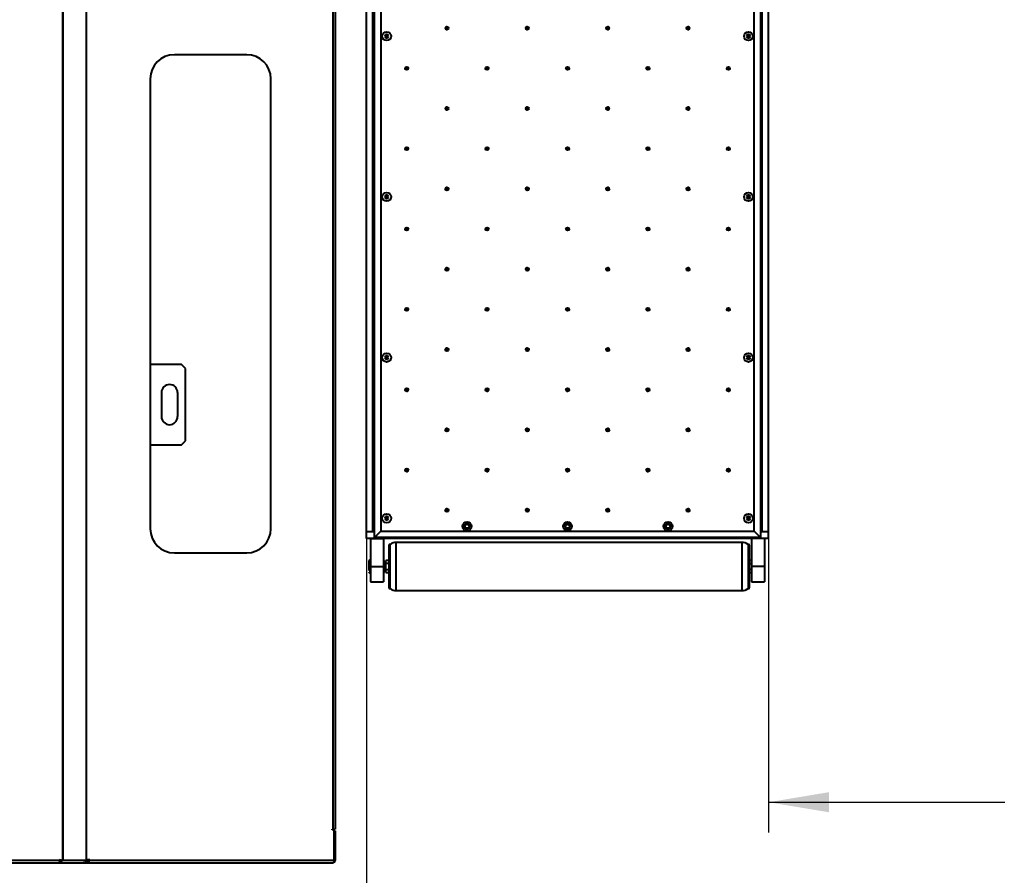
# Model space of a CAD drawing. Header units: millimetres. Extents: x 17243 to 30056, y 9468 to 18529.
# Drawn here: x 21903 to 23119, y 11335 to 12400 of the extents above; entities that cross this region are included whole.
import ezdxf

# ---------------------------------------------------------------- set-up
doc = ezdxf.new("R2010")
doc.units = ezdxf.units.MM
doc.layers.get('0').update_dxf_attribs({"lineweight": 18})
doc.layers.add('尺寸线层', color=3, linetype='Continuous', lineweight=18)
doc.styles.get("Standard").update_dxf_attribs({"font": 'txt.shx'})
doc.dimstyles.new('ISO-25', dxfattribs={"dimscale": 30, "dimtxt": 2.5, "dimasz": 2.5, "dimexe": 1.25, "dimexo": 0.625, "dimtad": 1, "dimdsep": 46, "dimtxsty": 'Standard', "dimcen": 2.5, "dimdle": 5, "dimadec": 0, "dimazin": 0, "dimtfac": 1, "dimtdec": 0, "dimtmove": 0, "dimatfit": 3, "dimfxl": 0, "dimarcsym": 0})

# ---------------------------------------------------------------- blocks, each defined once
blk = doc.blocks.new('*X18')
at = {"layer": '尺寸线层', "linetype": 'Continuous'}
for points in [[(22834.3, 11426.2), (22909.3, 11438.7), (22909.3, 11413.7)], [(24585.8, 11426.2), (24510.8, 11438.7), (24510.8, 11413.7)]]:
    blk.add_hatch(color=0, dxfattribs=at).paths.add_polyline_path(points, flags=0)
at = {"layer": '尺寸线层', "color": 0, "linetype": 'Continuous'}
for p, q in [((22834.3, 11868), (22834.3, 11388.7)), ((24585.8, 11853.6), (24585.8, 11388.7)), ((22834.3, 11426.2), (24585.8, 11426.2))]:
    blk.add_line(p, q, dxfattribs=at)
at = {"layer": '尺寸线层', "color": 0, "insert": (23710, 11482.5), "char_height": 75, "width": 450, "attachment_point": 5}
blk.add_mtext('1751.5', dxfattribs=at)
blk = doc.blocks.new('*X19')
at = {"layer": '尺寸线层', "linetype": 'Continuous'}
for points in [[(22334.3, 11218.7), (22409.3, 11231.2), (22409.3, 11206.2)], [(25085.8, 11218.7), (25010.8, 11231.2), (25010.8, 11206.2)]]:
    blk.add_hatch(color=0, dxfattribs=at).paths.add_polyline_path(points, flags=0)
at = {"layer": '尺寸线层', "color": 0, "linetype": 'Continuous'}
for p, q in [((25085.8, 11842.9), (25085.8, 11181.2)), ((22334.3, 11760.3), (22334.3, 11181.2)), ((22334.3, 11218.7), (25085.8, 11218.7))]:
    blk.add_line(p, q, dxfattribs=at)
at = {"layer": '尺寸线层', "color": 0, "insert": (23710, 11275), "char_height": 75, "width": 482.143, "attachment_point": 5}
blk.add_mtext('2751.5', dxfattribs=at)

msp = doc.modelspace()

# ---------------------------------------------------------------- linework, layer by layer
at = {"color": 7, "linetype": 'Continuous', "lineweight": 25}
for p, q in [((21956.386, 13466.605), (21956.386, 11353.798)), ((21956.46, 11353.605), (21956.472, 13466.605)), ((21986.105, 11353.605), (21986.093, 13466.605)), ((22295.288, 13372.132), (22295.288, 11392.605)), ((22334.288, 11762.605), (22334.288, 13372.132)), ((22344.288, 11755.605), (22344.288, 13372.132)), ((22352.288, 13372.132), (22352.288, 11763.605)), ((22816.288, 11763.605), (22816.288, 13372.132)), ((22824.288, 13372.132), (22824.288, 11755.605)), ((22834.288, 11762.605), (22834.288, 13372.132)), ((22358.068, 12381.667), (22356.892, 12379.579)), ((22360.464, 12381.692), (22358.068, 12381.667)), ((22358.068, 12381.667), (22359.288, 12379.605)), ((22360.464, 12381.692), (22359.288, 12379.605)), ((22361.684, 12379.63), (22360.464, 12381.692)), ((22808.068, 12381.667), (22806.892, 12379.579)), ((22810.464, 12381.692), (22808.068, 12381.667)), ((22808.068, 12381.667), (22809.288, 12379.605)), ((22810.464, 12381.692), (22809.288, 12379.605)), ((22811.684, 12379.63), (22810.464, 12381.692)), ((22356.892, 12379.579), (22359.288, 12379.605)), ((22356.892, 12379.579), (22358.112, 12377.517)), ((22358.112, 12377.517), (22359.288, 12379.605)), ((22358.112, 12377.517), (22360.508, 12377.542)), ((22359.288, 12379.605), (22361.684, 12379.63)), ((22360.508, 12377.542), (22359.288, 12379.605)), ((22360.508, 12377.542), (22361.684, 12379.63)), ((22806.892, 12379.579), (22809.288, 12379.605)), ((22806.892, 12379.579), (22808.112, 12377.517)), ((22808.112, 12377.517), (22809.288, 12379.605)), ((22808.112, 12377.517), (22810.508, 12377.542)), ((22809.288, 12379.605), (22811.684, 12379.63)), ((22810.508, 12377.542), (22809.288, 12379.605)), ((22810.508, 12377.542), (22811.684, 12379.63)), ((22185.288, 12356.605), (22095.288, 12356.605)), ((22065.288, 12326.605), (22065.288, 11766.605)), ((22215.288, 11766.605), (22215.288, 12326.605)), ((22358.068, 12181.667), (22356.892, 12179.579)), ((22356.892, 12179.579), (22359.288, 12179.605)), ((22356.892, 12179.579), (22358.112, 12177.517)), ((22360.464, 12181.692), (22358.068, 12181.667)), ((22358.068, 12181.667), (22359.288, 12179.605)), ((22358.112, 12177.517), (22359.288, 12179.605)), ((22358.112, 12177.517), (22360.508, 12177.542)), ((22360.464, 12181.692), (22359.288, 12179.605)), ((22359.288, 12179.605), (22361.684, 12179.63)), ((22360.508, 12177.542), (22359.288, 12179.605)), ((22361.684, 12179.63), (22360.464, 12181.692)), ((22360.508, 12177.542), (22361.684, 12179.63)), ((22808.068, 12181.667), (22806.892, 12179.579)), ((22806.892, 12179.579), (22809.288, 12179.605)), ((22806.892, 12179.579), (22808.112, 12177.517)), ((22810.464, 12181.692), (22808.068, 12181.667)), ((22808.068, 12181.667), (22809.288, 12179.605)), ((22808.112, 12177.517), (22809.288, 12179.605)), ((22808.112, 12177.517), (22810.508, 12177.542)), ((22810.464, 12181.692), (22809.288, 12179.605)), ((22809.288, 12179.605), (22811.684, 12179.63)), ((22810.508, 12177.542), (22809.288, 12179.605)), ((22811.684, 12179.63), (22810.464, 12181.692)), ((22810.508, 12177.542), (22811.684, 12179.63)), ((22358.068, 11981.667), (22356.892, 11979.579)), ((22360.464, 11981.692), (22358.068, 11981.667)), ((22358.068, 11981.667), (22359.288, 11979.605)), ((22360.464, 11981.692), (22359.288, 11979.605)), ((22361.684, 11979.63), (22360.464, 11981.692)), ((22808.068, 11981.667), (22806.892, 11979.579)), ((22810.464, 11981.692), (22808.068, 11981.667)), ((22808.068, 11981.667), (22809.288, 11979.605)), ((22810.464, 11981.692), (22809.288, 11979.605)), ((22811.684, 11979.63), (22810.464, 11981.692)), ((22104.288, 11971.105), (22065.288, 11971.105)), ((22109.288, 11966.105), (22104.288, 11971.105)), ((22356.892, 11979.579), (22359.288, 11979.605)), ((22356.892, 11979.579), (22358.112, 11977.517)), ((22358.112, 11977.517), (22359.288, 11979.605)), ((22358.112, 11977.517), (22360.508, 11977.542)), ((22359.288, 11979.605), (22361.684, 11979.63)), ((22360.508, 11977.542), (22359.288, 11979.605)), ((22360.508, 11977.542), (22361.684, 11979.63)), ((22806.892, 11979.579), (22809.288, 11979.605)), ((22806.892, 11979.579), (22808.112, 11977.517)), ((22808.112, 11977.517), (22809.288, 11979.605)), ((22808.112, 11977.517), (22810.508, 11977.542)), ((22809.288, 11979.605), (22811.684, 11979.63)), ((22810.508, 11977.542), (22809.288, 11979.605)), ((22810.508, 11977.542), (22811.684, 11979.63)), ((22109.288, 11876.105), (22109.288, 11966.105)), ((22079.288, 11936.105), (22079.288, 11906.105)), ((22099.288, 11936.105), (22099.288, 11906.105)), ((22065.288, 11871.105), (22104.288, 11871.105)), ((22104.288, 11871.105), (22109.288, 11876.105)), ((22358.068, 11781.667), (22356.892, 11779.579)), ((22356.892, 11779.579), (22359.288, 11779.605)), ((22356.892, 11779.579), (22358.112, 11777.517)), ((22360.464, 11781.692), (22358.068, 11781.667)), ((22358.068, 11781.667), (22359.288, 11779.605)), ((22358.112, 11777.517), (22359.288, 11779.605)), ((22358.112, 11777.517), (22360.508, 11777.542)), ((22360.464, 11781.692), (22359.288, 11779.605)), ((22359.288, 11779.605), (22361.684, 11779.63)), ((22360.508, 11777.542), (22359.288, 11779.605)), ((22361.684, 11779.63), (22360.464, 11781.692)), ((22360.508, 11777.542), (22361.684, 11779.63)), ((22808.068, 11781.667), (22806.892, 11779.579)), ((22806.892, 11779.579), (22809.288, 11779.605)), ((22806.892, 11779.579), (22808.112, 11777.517)), ((22810.464, 11781.692), (22808.068, 11781.667)), ((22808.068, 11781.667), (22809.288, 11779.605)), ((22808.112, 11777.517), (22809.288, 11779.605)), ((22808.112, 11777.517), (22810.508, 11777.542)), ((22810.464, 11781.692), (22809.288, 11779.605)), ((22809.288, 11779.605), (22811.684, 11779.63)), ((22810.508, 11777.542), (22809.288, 11779.605)), ((22811.684, 11779.63), (22810.464, 11781.692)), ((22810.508, 11777.542), (22811.684, 11779.63)), ((22334.288, 11754.605), (22334.288, 11762.605)), ((22344.288, 11762.605), (22334.288, 11762.605)), ((22344.288, 11762.605), (22342.288, 11762.605)), ((22344.288, 11755.605), (22352.288, 11763.605)), ((22352.288, 11763.605), (22816.288, 11763.605)), ((22816.288, 11763.605), (22824.288, 11755.605)), ((22826.288, 11762.605), (22824.288, 11762.605)), ((22834.288, 11762.605), (22824.288, 11762.605)), ((22834.288, 11754.605), (22834.288, 11762.605)), ((22834.288, 11754.605), (22334.288, 11754.605)), ((22339.288, 11754.605), (22355.288, 11754.605)), ((22339.288, 11754.605), (22339.288, 11719.605)), ((22824.288, 11755.605), (22344.288, 11755.605)), ((22355.288, 11754.605), (22355.288, 11719.605)), ((22801.288, 11749.605), (22371.288, 11749.605)), ((22829.288, 11754.605), (22813.288, 11754.605)), ((22813.288, 11754.605), (22813.288, 11719.605)), ((22829.288, 11754.605), (22829.288, 11719.605)), ((22362.288, 11692.905), (22362.288, 11746.305)), ((22363.788, 11747.105), (22363.088, 11747.105)), ((22363.788, 11692.105), (22363.788, 11747.105)), ((22809.488, 11747.105), (22808.788, 11747.105)), ((22808.788, 11747.105), (22808.788, 11692.105)), ((22810.288, 11746.305), (22810.288, 11692.905)), ((22095.288, 11736.605), (22185.288, 11736.605)), ((22337.288, 11726.352), (22337.288, 11714.694)), ((22339.288, 11727.605), (22338.538, 11727.605)), ((22358.288, 11724.605), (22355.288, 11724.605)), ((22362.288, 11727.105), (22358.288, 11727.105)), ((22358.288, 11723.346), (22358.288, 11727.105)), ((22813.288, 11727.105), (22810.288, 11727.105)), ((22339.288, 11719.605), (22355.288, 11719.605)), ((22339.288, 11719.605), (22339.288, 11700.605)), ((22355.288, 11719.605), (22355.288, 11700.605)), ((22355.288, 11714.605), (22358.288, 11714.605)), ((22362.288, 11723.346), (22358.288, 11723.346)), ((22358.288, 11715.863), (22358.288, 11723.346)), ((22358.288, 11712.105), (22358.288, 11715.863)), ((22358.288, 11715.863), (22362.288, 11715.863)), ((22810.288, 11723.346), (22813.288, 11723.346)), ((22813.288, 11715.863), (22810.288, 11715.863)), ((22829.288, 11719.605), (22813.288, 11719.605)), ((22813.288, 11719.605), (22813.288, 11700.605)), ((22829.288, 11719.605), (22829.288, 11700.605)), ((22338.538, 11711.605), (22339.288, 11711.605)), ((22339.288, 11700.605), (22355.288, 11700.605)), ((22358.288, 11712.105), (22362.288, 11712.105)), ((22810.288, 11712.105), (22813.288, 11712.105)), ((22813.288, 11700.605), (22829.288, 11700.605)), ((22363.088, 11692.105), (22363.788, 11692.105)), ((22371.288, 11689.605), (22801.288, 11689.605)), ((22808.788, 11692.105), (22809.488, 11692.105)), ((22291.538, 11392.605), (22292.288, 11392.605)), ((22291.538, 11391.855), (22291.538, 11392.605)), ((22291.538, 11392.105), (22292.288, 11392.105)), ((22293.788, 11391.855), (22291.538, 11391.855)), ((22292.288, 11392.605), (22295.288, 11392.605)), ((22292.288, 11392.605), (22292.288, 11392.105)), ((22292.288, 11392.105), (22293.788, 11392.105)), ((22293.788, 11392.605), (22293.788, 11392.105)), ((22293.788, 11392.105), (22293.788, 11391.855)), ((22293.788, 11391.855), (22293.788, 11353.605)), ((22295.288, 11390.605), (22293.788, 11390.605)), ((22295.288, 11390.605), (22295.288, 11353.605)), ((21952.351, 11353.605), (21367.788, 11353.605)), ((21367.788, 11350.605), (21952.54, 11350.605)), ((21956.386, 11353.798), (21952.234, 11354.355)), ((21952.234, 11354.355), (21952.351, 11353.791)), ((21952.351, 11353.791), (21956.386, 11353.791)), ((21956.386, 11353.605), (21952.351, 11353.605)), ((21952.54, 11350.605), (21953.369, 11350.605)), ((21952.605, 11350.753), (21952.605, 11352.179)), ((21952.605, 11352.105), (21953.369, 11352.105)), ((21953.369, 11352.105), (21953.369, 11350.605)), ((21953.369, 11350.605), (21976.336, 11350.605)), ((21955.71, 11353.889), (21955.71, 11353.791)), ((21956.386, 11353.791), (21956.386, 11353.605)), ((21956.46, 11353.605), (21956.386, 11353.605)), ((21986.105, 11353.605), (21956.46, 11353.605)), ((21976.336, 11350.605), (21987.767, 11350.605)), ((21986.033, 11352.105), (21987.767, 11352.105)), ((21989.983, 11354.355), (21986.105, 11354.874)), ((21987.218, 11353.605), (21986.105, 11353.605)), ((21987.767, 11352.105), (21987.767, 11350.605)), ((21987.767, 11352.105), (21988.069, 11352.105)), ((21987.767, 11350.605), (21988.069, 11350.605)), ((21988.069, 11352.105), (21988.069, 11350.605)), ((21988.069, 11350.605), (21993.625, 11350.605)), ((21989.828, 11353.605), (21989.983, 11354.355)), ((22293.788, 11353.605), (21989.828, 11353.605)), ((21993.625, 11350.605), (22292.288, 11350.605)), ((22293.788, 11350.605), (22292.288, 11350.605)), ((22293.788, 11353.605), (22293.788, 11350.605)), ((22293.788, 11353.605), (22295.288, 11353.605))]:
    msp.add_line(p, q, dxfattribs=at)
at = {"color": 8, "linetype": 'Continuous', "lineweight": 25}
for p, q in [((22292.288, 13372.132), (22292.288, 11392.605)), ((22342.288, 11762.605), (22342.288, 13372.132)), ((22826.288, 11762.605), (22826.288, 13372.132)), ((22483.803, 12338.73), (22483.803, 12340.479)), ((22684.773, 12338.73), (22684.773, 12340.479)), ((22483.803, 12238.73), (22483.803, 12240.479)), ((22684.773, 12238.73), (22684.773, 12240.479)), ((22483.803, 12138.73), (22483.803, 12140.479)), ((22684.773, 12138.73), (22684.773, 12140.479)), ((22483.803, 12038.73), (22483.803, 12040.479)), ((22684.773, 12038.73), (22684.773, 12040.479)), ((22483.803, 11938.73), (22483.803, 11940.479)), ((22684.773, 11938.73), (22684.773, 11940.479)), ((22483.803, 11838.73), (22483.803, 11840.479)), ((22684.773, 11838.73), (22684.773, 11840.479)), ((22371.288, 11689.605), (22371.288, 11749.605)), ((22801.288, 11689.605), (22801.288, 11749.605)), ((22363.088, 11692.105), (22363.088, 11747.105)), ((22809.488, 11747.105), (22809.488, 11692.105)), ((22338.538, 11727.605), (22338.538, 11713.785)), ((22338.538, 11713.785), (22338.538, 11711.605))]:
    msp.add_line(p, q, dxfattribs=at)
at = {"color": 7, "linetype": 'Continuous', "lineweight": 25}
for centre, radius in [((22359.288, 12379.605), 5.5), ((22434.288, 12389.605), 2), ((22434.288, 12389.605), 1), ((22534.288, 12389.605), 2), ((22534.288, 12389.605), 1), ((22634.288, 12389.605), 2), ((22634.288, 12389.605), 1), ((22734.288, 12389.605), 2), ((22734.288, 12389.605), 1), ((22809.288, 12379.605), 5.5), ((22384.288, 12339.605), 2), ((22384.288, 12339.605), 1), ((22484.288, 12339.605), 2), ((22484.288, 12339.605), 1), ((22584.288, 12339.605), 2), ((22584.288, 12339.605), 1), ((22684.288, 12339.605), 2), ((22684.288, 12339.605), 1), ((22784.288, 12339.605), 2), ((22784.288, 12339.605), 1), ((22434.288, 12289.605), 2), ((22434.288, 12289.605), 1), ((22534.288, 12289.605), 2), ((22534.288, 12289.605), 1), ((22634.288, 12289.605), 2), ((22634.288, 12289.605), 1), ((22734.288, 12289.605), 2), ((22734.288, 12289.605), 1), ((22384.288, 12239.605), 2), ((22384.288, 12239.605), 1), ((22484.288, 12239.605), 2), ((22484.288, 12239.605), 1), ((22584.288, 12239.605), 2), ((22584.288, 12239.605), 1), ((22684.288, 12239.605), 2), ((22684.288, 12239.605), 1), ((22784.288, 12239.605), 2), ((22784.288, 12239.605), 1), ((22434.288, 12189.605), 2), ((22434.288, 12189.605), 1), ((22534.288, 12189.605), 2), ((22534.288, 12189.605), 1), ((22634.288, 12189.605), 2), ((22634.288, 12189.605), 1), ((22734.288, 12189.605), 2), ((22734.288, 12189.605), 1), ((22359.288, 12179.605), 5.5), ((22809.288, 12179.605), 5.5), ((22384.288, 12139.605), 2), ((22384.288, 12139.605), 1), ((22484.288, 12139.605), 2), ((22484.288, 12139.605), 1), ((22584.288, 12139.605), 2), ((22584.288, 12139.605), 1), ((22684.288, 12139.605), 2), ((22684.288, 12139.605), 1), ((22784.288, 12139.605), 2), ((22784.288, 12139.605), 1), ((22434.288, 12089.605), 2), ((22434.288, 12089.605), 1), ((22534.288, 12089.605), 2), ((22534.288, 12089.605), 1), ((22634.288, 12089.605), 2), ((22634.288, 12089.605), 1), ((22734.288, 12089.605), 2), ((22734.288, 12089.605), 1), ((22384.288, 12039.605), 2), ((22484.288, 12039.605), 2), ((22584.288, 12039.605), 2), ((22684.288, 12039.605), 2), ((22784.288, 12039.605), 2), ((22384.288, 12039.605), 1), ((22484.288, 12039.605), 1), ((22584.288, 12039.605), 1), ((22684.288, 12039.605), 1), ((22784.288, 12039.605), 1), ((22359.288, 11979.605), 5.5), ((22434.288, 11989.605), 2), ((22434.288, 11989.605), 1), ((22534.288, 11989.605), 2), ((22534.288, 11989.605), 1), ((22634.288, 11989.605), 2), ((22634.288, 11989.605), 1), ((22734.288, 11989.605), 2), ((22734.288, 11989.605), 1), ((22809.288, 11979.605), 5.5), ((22384.288, 11939.605), 2), ((22384.288, 11939.605), 1), ((22484.288, 11939.605), 2), ((22484.288, 11939.605), 1), ((22584.288, 11939.605), 2), ((22584.288, 11939.605), 1), ((22684.288, 11939.605), 2), ((22684.288, 11939.605), 1), ((22784.288, 11939.605), 2), ((22784.288, 11939.605), 1), ((22434.288, 11889.605), 2), ((22434.288, 11889.605), 1), ((22534.288, 11889.605), 2), ((22534.288, 11889.605), 1), ((22634.288, 11889.605), 2), ((22634.288, 11889.605), 1), ((22734.288, 11889.605), 2), ((22734.288, 11889.605), 1), ((22384.288, 11839.605), 2), ((22384.288, 11839.605), 1), ((22484.288, 11839.605), 2), ((22484.288, 11839.605), 1), ((22584.288, 11839.605), 2), ((22584.288, 11839.605), 1), ((22684.288, 11839.605), 2), ((22684.288, 11839.605), 1), ((22784.288, 11839.605), 2), ((22784.288, 11839.605), 1), ((22434.288, 11789.605), 2), ((22434.288, 11789.605), 1), ((22534.288, 11789.605), 2), ((22534.288, 11789.605), 1), ((22634.288, 11789.605), 2), ((22634.288, 11789.605), 1), ((22734.288, 11789.605), 2), ((22734.288, 11789.605), 1), ((22359.288, 11779.605), 5.5), ((22459.288, 11769.605), 5.5), ((22584.288, 11769.605), 5.5), ((22709.288, 11769.605), 5.5), ((22809.288, 11779.605), 5.5), ((22459.288, 11769.605), 3.3), ((22459.288, 11769.605), 2.5), ((22584.288, 11769.605), 3.3), ((22584.288, 11769.605), 2.5), ((22709.288, 11769.605), 3.3), ((22709.288, 11769.605), 2.5)]:
    msp.add_circle(centre, radius, dxfattribs=at)
for centre, radius, start, end in [((22095.288, 12326.605), 30, 90, 180), ((22185.288, 12326.605), 30, 0, 90), ((22089.288, 11936.105), 10, 0, 180), ((22089.288, 11906.105), 10, 180, 360), ((22095.288, 11766.605), 30, 180, 270), ((22185.288, 11766.605), 30, 270, 0), ((22371.288, 11737.105), 12.5, 90, 126.869898), ((22801.288, 11737.105), 12.5, 53.130102, 90), ((22363.088, 11746.305), 0.8, 90, 180), ((22809.488, 11746.305), 0.8, 0, 90), ((22338.538, 11726.355), 1.25, 90, 180), ((22338.538, 11712.855), 1.25, 180, 270), ((22363.088, 11692.905), 0.8, 180, 270), ((22371.288, 11702.105), 12.5, 233.130102, 270), ((22801.288, 11702.105), 12.5, 270, 306.869898), ((22809.488, 11692.905), 0.8, 270, 0), ((22292.288, 11353.605), 3, 300, 360)]:
    msp.add_arc(centre, radius, start, end, dxfattribs=at)
for centre, major_axis, ratio, start_param, end_param in [((21976.336, 11353.605), (11.196, 0), 0.26794919, 4.71238898, 5.75958653), ((21988.691, 11353.605), (0.717, 2.989), 0.3610238, 3.2280293, 4.79882563), ((21988.691, 11353.605), (1.019, 1.378), 0.58016175, 3.54690959, 5.11770592)]:
    msp.add_ellipse(centre, major_axis=major_axis, ratio=ratio, start_param=start_param, end_param=end_param, dxfattribs=at)
for points, knots in [([(21952.351, 11353.605), (21952.366, 11353.225), (21952.389, 11352.641), (21952.47, 11351.942), (21952.529, 11351.464), (21952.58, 11351.076), (21952.608, 11350.8), (21952.607, 11350.634), (21952.562, 11350.614), (21952.54, 11350.605)], [0, 0, 0, 0, 0.73006999, 1.12306733, 1.52302128, 1.92188275, 2.31196438, 2.686412, 3.03990238, 3.03990238, 3.03990238, 3.03990238]), ([(21953.369, 11350.605), (21953.441, 11350.614), (21953.589, 11350.634), (21953.868, 11350.8), (21954.16, 11351.076), (21954.445, 11351.464), (21954.69, 11351.942), (21954.948, 11352.641), (21954.999, 11353.225), (21955.033, 11353.605)], [0, 0, 0, 0, 0.42553826, 0.87630524, 1.34589272, 1.82604953, 2.3075215, 2.78061897, 3.65949074, 3.65949074, 3.65949074, 3.65949074]), ([(21953.369, 11352.105), (21953.395, 11352.109), (21953.449, 11352.119), (21953.589, 11352.202), (21953.748, 11352.341), (21953.911, 11352.535), (21954.061, 11352.773), (21954.181, 11353.042), (21954.265, 11353.322), (21954.277, 11353.512), (21954.283, 11353.605)], [0, 0, 0, 0, 0.21669916, 0.44293579, 0.67922686, 0.922397, 1.16725801, 1.40776816, 1.6379621, 1.85299562, 1.85299562, 1.85299562, 1.85299562]), ([(21987.218, 11353.605), (21987.238, 11353.382), (21987.275, 11352.961), (21987.078, 11352.441), (21986.875, 11352.196), (21986.799, 11352.105)], [0, 0, 0, 0, 0.66362671, 1.25802984, 1.61501067, 1.61501067, 1.61501067, 1.61501067])]:
    msp.add_open_spline(points, degree=3, knots=knots, dxfattribs=at)

# ---------------------------------------------------------------- dimensions: what is measured, and where the dimension line sits
at = {"layer": '尺寸线层'}
for base, p1, p2, picture, middle in [((24585.788, 11426.226), (22834.288, 11886.71), (24585.788, 11872.399), '*X18', (23710.038, 11482.476)), ((25085.788, 11218.747), (22334.288, 11779.049), (25085.788, 11861.629), '*X19', (23710.038, 11274.997))]:
    dim = msp.add_linear_dim(base=base, p1=p1, p2=p2, angle=180, dimstyle='ISO-25', override={"dimsah": 1, "dimtfill": 1, "dimtolj": 1, "dimtzin": 8}, dxfattribs=at)
    dim.commit()
    dim.dimension.update_dxf_attribs({"geometry": picture, "text_midpoint": middle})

doc.saveas('drawing.dxf')
